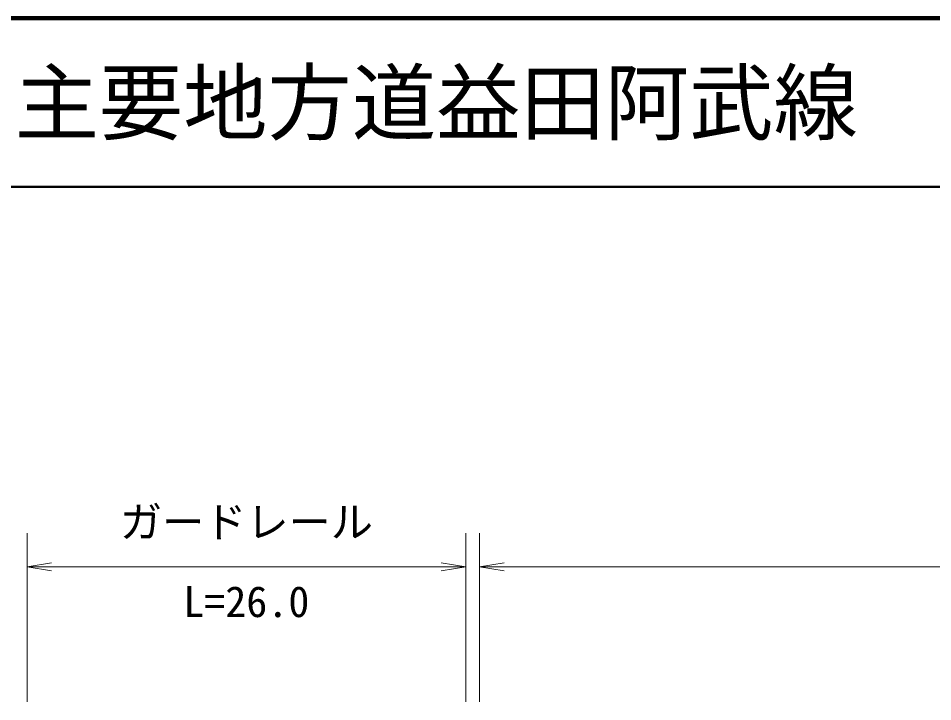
# Model space of a CAD drawing. Units: millimetres, scale not verified. Extents: x 40000 to 680000, y 20000 to 380000.
# Drawn here: x 216955 to 271176, y 339474 to 380000 of the extents above; entities that cross this region are included whole.
import ezdxf
from ezdxf.enums import TextEntityAlignment as Align

# ---------------------------------------------------------------- set-up
doc = ezdxf.new("R2010")
doc.units = ezdxf.units.MM
doc.header["$LTSCALE"] = 1000
for name, color, linetype, lineweight in [('M-TTL', 7, 'Continuous', 13), ('M-TTL-LINE', 7, 'Continuous', 13), ('M-TTL-TXT', 2, 'Continuous', 13)]:
    doc.layers.add(name, color=color, linetype=linetype, lineweight=lineweight)
doc.styles.add('ＭＳ ゴシック', font='')
doc.styles.get('ＭＳ ゴシック').set_extended_font_data('MS Gothic')

# ---------------------------------------------------------------- blocks, each defined once
blk = doc.blocks.new('open_arrow')
at = {"color": 0, "linetype": 'Continuous', "lineweight": -2}
blk.add_lwpolyline([(7.5, 1.25), (0, 0), (7.5, -1.25)], dxfattribs=at)

msp = doc.modelspace()

# ---------------------------------------------------------------- linework, layer by layer
at = {"layer": 'M-TTL', "color": 2, "lineweight": 140}
msp.add_line((680000, 380000), (40000, 380000), dxfattribs=at)
at = {"layer": 'M-TTL'}
for p, q in [((217483, 339474), (217483, 349474)), ((243483, 339474), (243483, 349474)), ((244308, 339474), (244308, 349474)), ((217483, 347474), (243483, 347474)), ((244308, 347474), (565126, 347474))]:
    msp.add_line(p, q, dxfattribs=at)
at = {"layer": 'M-TTL-LINE', "lineweight": 50}
msp.add_line((40000, 370000), (680000, 370000), dxfattribs=at)

# ---------------------------------------------------------------- block references
at = {"layer": 'M-TTL', "xscale": 193, "yscale": 193}
for p in [(217483, 347474), (244308, 347474)]:
    msp.add_blockref('open_arrow', p, dxfattribs=at)
at = {"layer": 'M-TTL', "xscale": 193, "yscale": 193, "rotation": 180}
msp.add_blockref('open_arrow', (243483, 347474), dxfattribs=at)

# ---------------------------------------------------------------- texts
at = {"layer": 'M-TTL', "style": 'ＭＳ ゴシック'}
for s, p in [('ガードレール', (222983, 350133)), ('L=26.0', (226733, 345410))]:
    msp.add_text(s, height=1833, dxfattribs=at).set_placement(p, align=Align.MIDDLE_LEFT)
at = {"layer": 'M-TTL-TXT', "color": 7, "style": 'ＭＳ ゴシック'}
msp.add_text('主要地方道益田阿武線', height=3666, dxfattribs=at).set_placement((216734, 375000), align=Align.MIDDLE_LEFT)

doc.saveas('drawing.dxf')
